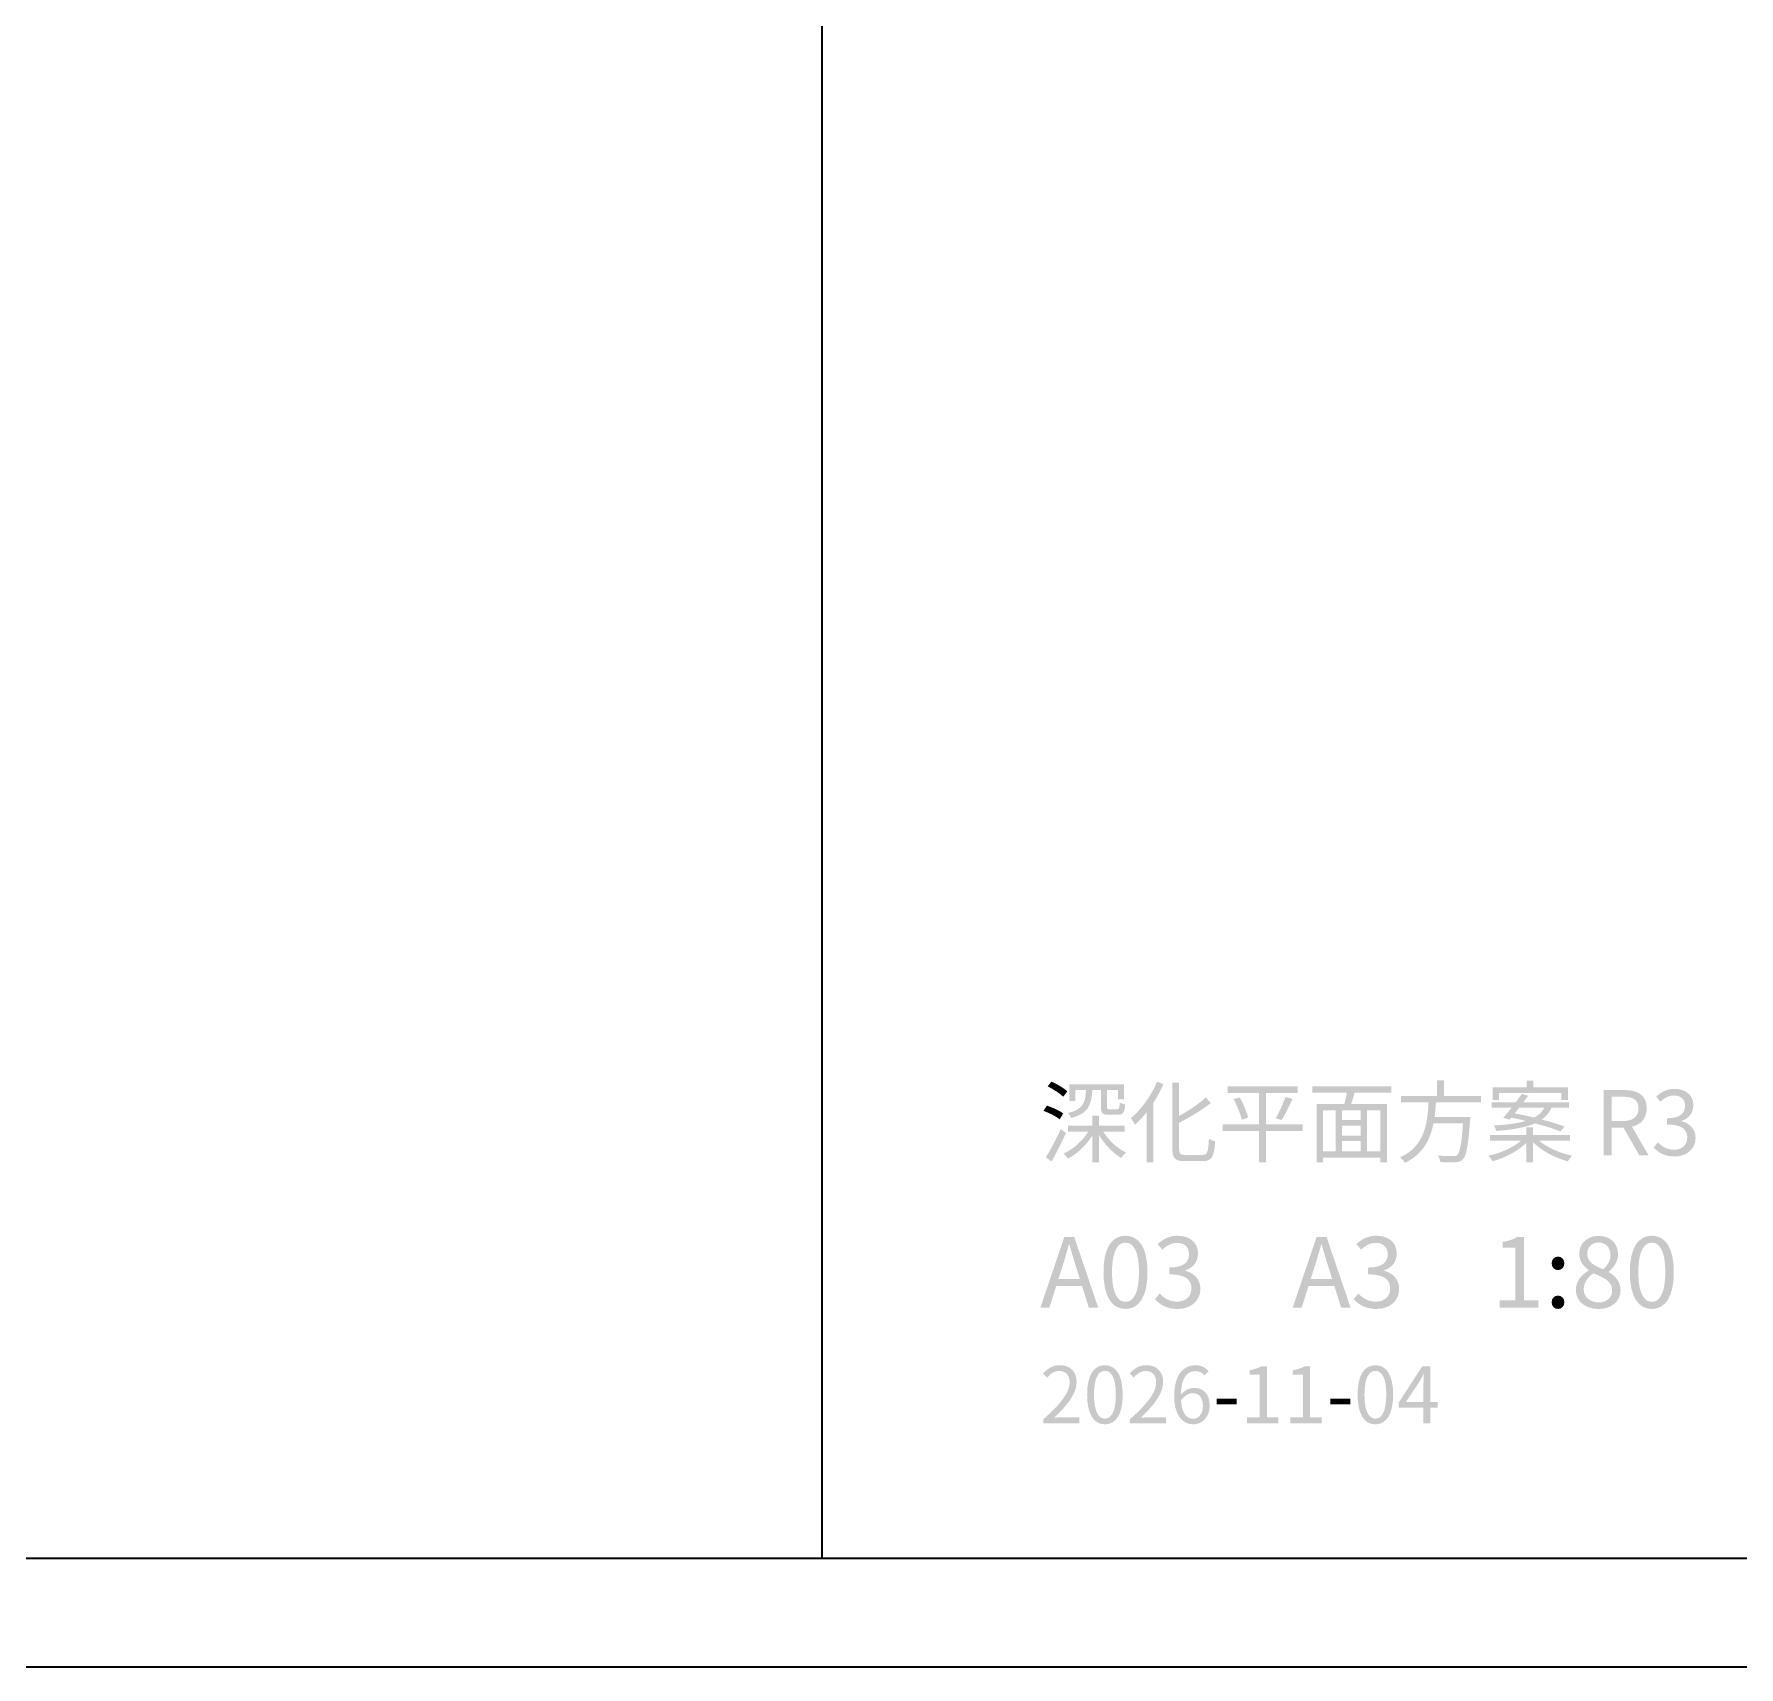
# Model space of a CAD drawing. Header units: millimetres. Extents: x -4600 to 229000, y -4300 to 19460.
# Drawn here: x 94504 to 100768, y -4300 to 1701 of the extents above; entities that cross this region are included whole.
import ezdxf

# ---------------------------------------------------------------- set-up
doc = ezdxf.new("R2010")
doc.units = ezdxf.units.MM
doc.header["$LTSCALE"] = 100
doc.layers.add('A-NOTE', color=7, linetype='Continuous', lineweight=18)
doc.layers.add('A-SHEET', color=7, linetype='Continuous', lineweight=35)

# ---------------------------------------------------------------- blocks, each defined once
blk = doc.blocks.new('A03_SHEET')
at = {"layer": 'A-NOTE'}
h = blk.add_hatch(color=256, dxfattribs=at)
edge = h.paths.add_edge_path()
edge.add_spline(control_points=[(18228.2, -2166.6), (18248.8, -2176.4), (18273.3, -2192.8), (18285.5, -2204.9)], knot_values=[0, 0, 0, 0, 1, 1, 1, 1], degree=3, periodic=0)
edge.add_line((18285.5, -2204.9), (18300.5, -2184.9))
edge.add_spline(control_points=[(18300.5, -2184.9), (18288.1, -2173.1), (18262.5, -2158.1), (18242.2, -2148.9)], knot_values=[0, 0, 0, 0, 1, 1, 1, 1], degree=3, periodic=0)
edge.add_line((18242.2, -2148.9), (18228.2, -2166.6))
h = blk.add_hatch(color=256, dxfattribs=at)
edge = h.paths.add_edge_path()
edge.add_line((18307.7, -2159.4), (18307.7, -2219.9))
edge.add_line((18307.7, -2219.9), (18329.7, -2219.9))
edge.add_line((18329.7, -2219.9), (18329.7, -2180.3))
edge.add_line((18329.7, -2180.3), (18369.3, -2180.3))
edge.add_spline(control_points=[(18369.3, -2180.3), (18366.7, -2228.8), (18356.2, -2252), (18302.8, -2264.5)], knot_values=[0, 0, 0, 0, 1, 1, 1, 1], degree=3, periodic=0)
edge.add_spline(control_points=[(18302.8, -2264.5), (18306.7, -2269.1), (18313, -2277.6), (18314.9, -2283.1)], knot_values=[0, 0, 0, 0, 1, 1, 1, 1], degree=3, periodic=0)
edge.add_spline(control_points=[(18314.9, -2283.1), (18375.8, -2267.1), (18388.9, -2237.3), (18392.5, -2180.3)], knot_values=[0, 0, 0, 0, 1, 1, 1, 1], degree=3, periodic=0)
edge.add_line((18392.5, -2180.3), (18424, -2180.3))
edge.add_line((18424, -2180.3), (18424, -2242.5))
edge.add_spline(control_points=[(18424, -2242.5), (18424, -2265.1), (18429.5, -2271), (18453.4, -2271), (18457.7, -2271), (18481.6, -2271), (18486.8, -2271), (18504.5, -2271), (18510.7, -2263.5), (18513.3, -2233.4)], knot_values=[0, 0, 0, 0, 1, 1, 1, 2, 2, 2, 3, 3, 3, 3], degree=3, periodic=0)
edge.add_spline(control_points=[(18513.3, -2233.4), (18506.8, -2231.7), (18497.6, -2228.8), (18493, -2225.2)], knot_values=[0, 0, 0, 0, 1, 1, 1, 1], degree=3, periodic=0)
edge.add_spline(control_points=[(18493, -2225.2), (18492.1, -2247.4), (18490.8, -2250.7), (18483.9, -2250.7), (18479, -2250.7), (18460, -2250.7), (18456.4, -2250.7), (18447.9, -2250.7), (18446.5, -2249.4), (18446.5, -2242.2)], knot_values=[0, 0, 0, 0, 1, 1, 1, 2, 2, 2, 3, 3, 3, 3], degree=3, periodic=0)
edge.add_line((18446.5, -2242.2), (18446.5, -2180.3))
edge.add_line((18446.5, -2180.3), (18486.2, -2180.3))
edge.add_line((18486.2, -2180.3), (18486.2, -2214.1))
edge.add_line((18486.2, -2214.1), (18508.8, -2214.1))
edge.add_line((18508.8, -2214.1), (18508.8, -2159.4))
edge.add_line((18508.8, -2159.4), (18307.7, -2159.4))
h = blk.add_hatch(color=256, dxfattribs=at)
edge = h.paths.add_edge_path()
edge.add_spline(control_points=[(18629.9, -2149.9), (18608.3, -2201.9), (18572, -2251.7), (18534.3, -2283.1)], knot_values=[0, 0, 0, 0, 1, 1, 1, 1], degree=3, periodic=0)
edge.add_spline(control_points=[(18534.3, -2283.1), (18538.9, -2289), (18546.4, -2301.8), (18549, -2308)], knot_values=[0, 0, 0, 0, 1, 1, 1, 1], degree=3, periodic=0)
edge.add_spline(control_points=[(18549, -2308), (18563.8, -2294.6), (18578.5, -2278.9), (18592.3, -2261.2)], knot_values=[0, 0, 0, 0, 1, 1, 1, 1], degree=3, periodic=0)
edge.add_line((18592.3, -2261.2), (18592.3, -2445.5))
edge.add_line((18592.3, -2445.5), (18616.8, -2445.5))
edge.add_line((18616.8, -2445.5), (18616.8, -2226.8))
edge.add_spline(control_points=[(18616.8, -2226.8), (18630.9, -2204.9), (18643.7, -2181.6), (18653.8, -2158.1)], knot_values=[0, 0, 0, 0, 1, 1, 1, 1], degree=3, periodic=0)
edge.add_line((18653.8, -2158.1), (18629.9, -2149.9))
h = blk.add_hatch(color=256, dxfattribs=at)
edge = h.paths.add_edge_path()
edge.add_spline(control_points=[(18809.7, -2207.2), (18785.8, -2229.4), (18748.1, -2254.7), (18711.4, -2275.3)], knot_values=[0, 0, 0, 0, 1, 1, 1, 1], degree=3, periodic=0)
edge.add_line((18711.4, -2275.3), (18711.4, -2152.8))
edge.add_line((18711.4, -2152.8), (18686.5, -2152.8))
edge.add_line((18686.5, -2152.8), (18686.5, -2395.4))
edge.add_spline(control_points=[(18686.5, -2395.4), (18686.5, -2431.8), (18697, -2441.3), (18731.4, -2441.3), (18738.9, -2441.3), (18790.7, -2441.3), (18798.9, -2441.3), (18833.2, -2441.3), (18840.1, -2422.6), (18844, -2368.9)], knot_values=[0, 0, 0, 0, 1, 1, 1, 2, 2, 2, 3, 3, 3, 3], degree=3, periodic=0)
edge.add_spline(control_points=[(18844, -2368.9), (18836.8, -2367.6), (18827, -2363), (18820.8, -2358.4)], knot_values=[0, 0, 0, 0, 1, 1, 1, 1], degree=3, periodic=0)
edge.add_spline(control_points=[(18820.8, -2358.4), (18818.5, -2406.2), (18815.9, -2418.4), (18797.5, -2418.4), (18786.7, -2418.4), (18741.9, -2418.4), (18733.4, -2418.4), (18715, -2418.4), (18711.4, -2414.4), (18711.4, -2396.1)], knot_values=[0, 0, 0, 0, 1, 1, 1, 2, 2, 2, 3, 3, 3, 3], degree=3, periodic=0)
edge.add_line((18711.4, -2396.1), (18711.4, -2300.2))
edge.add_spline(control_points=[(18711.4, -2300.2), (18752, -2278.9), (18796.2, -2253.7), (18827.3, -2228.1)], knot_values=[0, 0, 0, 0, 1, 1, 1, 1], degree=3, periodic=0)
edge.add_line((18827.3, -2228.1), (18809.7, -2207.2))
h = blk.add_hatch(color=256, dxfattribs=at)
h.paths.add_polyline_path([(18871.9, -2306.1), (18871.9, -2330.6), (19005.1, -2330.6), (19005.1, -2445.9), (19030.7, -2445.9), (19030.7, -2330.6), (19165.6, -2330.6), (19165.6, -2306.1), (19030.7, -2306.1), (19030.7, -2191.5), (19147.2, -2191.5), (19147.2, -2166.9), (18889.2, -2166.9), (18889.2, -2191.5), (19005.1, -2191.5), (19005.1, -2306.1), (18871.9, -2306.1)])
edge = h.paths.add_edge_path(flags=0)
edge.add_spline(control_points=[(19102, -2205.5), (19093.9, -2229.4), (19078.8, -2262.8), (19066.4, -2283.5)], knot_values=[0, 0, 0, 0, 1, 1, 1, 1], degree=3, periodic=0)
edge.add_line((19066.4, -2283.5), (19087.6, -2290.3))
edge.add_spline(control_points=[(19087.6, -2290.3), (19100.4, -2270.7), (19115.8, -2239.3), (19127.9, -2212.7)], knot_values=[0, 0, 0, 0, 1, 1, 1, 1], degree=3, periodic=0)
edge.add_line((19127.9, -2212.7), (19102, -2205.5))
edge = h.paths.add_edge_path(flags=0)
edge.add_spline(control_points=[(18911.8, -2213.7), (18924.6, -2238), (18937.4, -2269.7), (18941.9, -2289.4)], knot_values=[0, 0, 0, 0, 1, 1, 1, 1], degree=3, periodic=0)
edge.add_line((18941.9, -2289.4), (18965.2, -2281.2))
edge.add_spline(control_points=[(18965.2, -2281.2), (18960.6, -2262.2), (18947.2, -2230.8), (18934.1, -2207.2)], knot_values=[0, 0, 0, 0, 1, 1, 1, 1], degree=3, periodic=0)
edge.add_line((18934.1, -2207.2), (18911.8, -2213.7))
h = blk.add_hatch(color=256, dxfattribs=at)
edge = h.paths.add_edge_path()
edge.add_line((19201.3, -2166.6), (19201.3, -2190.2))
edge.add_line((19201.3, -2190.2), (19327.6, -2190.2))
edge.add_spline(control_points=[(19327.6, -2190.2), (19325.3, -2203.6), (19321.7, -2219), (19318.5, -2231.4)], knot_values=[0, 0, 0, 0, 1, 1, 1, 1], degree=3, periodic=0)
edge.add_line((19318.5, -2231.4), (19216.3, -2231.4))
edge.add_line((19216.3, -2231.4), (19216.3, -2446.2))
edge.add_line((19216.3, -2446.2), (19239.9, -2446.2))
edge.add_line((19239.9, -2446.2), (19239.9, -2428.8))
edge.add_line((19239.9, -2428.8), (19450.8, -2428.8))
edge.add_line((19450.8, -2428.8), (19450.8, -2446.2))
edge.add_line((19450.8, -2446.2), (19475.6, -2446.2))
edge.add_line((19475.6, -2446.2), (19475.6, -2231.4))
edge.add_line((19475.6, -2231.4), (19343.7, -2231.4))
edge.add_line((19343.7, -2231.4), (19356.5, -2190.2))
edge.add_line((19356.5, -2190.2), (19491.7, -2190.2))
edge.add_line((19491.7, -2190.2), (19491.7, -2166.6))
edge.add_line((19491.7, -2166.6), (19201.3, -2166.6))
h.paths.add_polyline_path([(19450.8, -2405.9), (19401.6, -2405.9), (19401.6, -2254.3), (19450.8, -2254.3), (19450.8, -2405.9)], flags=0)
h.paths.add_polyline_path([(19239.9, -2405.9), (19239.9, -2254.3), (19287, -2254.3), (19287, -2405.9), (19239.9, -2405.9)], flags=0)
h.paths.add_polyline_path([(19309.6, -2367.6), (19379, -2367.6), (19379, -2405.9), (19309.6, -2405.9), (19309.6, -2367.6)], flags=0)
h.paths.add_polyline_path([(19309.6, -2310.6), (19379, -2310.6), (19379, -2347.6), (19309.6, -2347.6), (19309.6, -2310.6)], flags=0)
h.paths.add_polyline_path([(19309.6, -2290.7), (19309.6, -2254.3), (19379, -2254.3), (19379, -2290.7), (19309.6, -2290.7)], flags=0)
h = blk.add_hatch(color=256, dxfattribs=at)
edge = h.paths.add_edge_path()
edge.add_line((19659.6, -2144), (19659.6, -2201.6))
edge.add_line((19659.6, -2201.6), (19527, -2201.6))
edge.add_line((19527, -2201.6), (19527, -2225.2))
edge.add_line((19527, -2225.2), (19627.9, -2225.2))
edge.add_spline(control_points=[(19627.9, -2225.2), (19624.3, -2300.8), (19614.8, -2385.9), (19523.4, -2427.5)], knot_values=[0, 0, 0, 0, 1, 1, 1, 1], degree=3, periodic=0)
edge.add_spline(control_points=[(19523.4, -2427.5), (19530, -2432.4), (19537.5, -2441.3), (19541.4, -2447.5)], knot_values=[0, 0, 0, 0, 1, 1, 1, 1], degree=3, periodic=0)
edge.add_spline(control_points=[(19541.4, -2447.5), (19608.2, -2415.4), (19634.4, -2361.1), (19646.2, -2302.5)], knot_values=[0, 0, 0, 0, 1, 1, 1, 1], degree=3, periodic=0)
edge.add_line((19646.2, -2302.5), (19754.6, -2302.5))
edge.add_spline(control_points=[(19754.6, -2302.5), (19749.4, -2378.1), (19742.8, -2410.5), (19733.3, -2419), (19729.4, -2422.6), (19725.1, -2422.9), (19717.6, -2422.9), (19709.1, -2422.9), (19685.8, -2422.6), (19662.3, -2420.7)], knot_values=[0, 0, 0, 0, 1, 1, 1, 2, 2, 2, 3, 3, 3, 3], degree=3, periodic=0)
edge.add_spline(control_points=[(19662.3, -2420.7), (19667.2, -2427.5), (19670.5, -2437.7), (19671.1, -2444.6)], knot_values=[0, 0, 0, 0, 1, 1, 1, 1], degree=3, periodic=0)
edge.add_spline(control_points=[(19671.1, -2444.6), (19693, -2445.9), (19715, -2446.2), (19726.1, -2445.5), (19738.9, -2444.9), (19746.7, -2442.3), (19754.3, -2434.4), (19767, -2421.3), (19773.9, -2385), (19780.5, -2291)], knot_values=[0, 0, 0, 0, 1, 1, 1, 2, 2, 2, 3, 3, 3, 3], degree=3, periodic=0)
edge.add_spline(control_points=[(19780.5, -2291), (19781.1, -2287.1), (19781.4, -2278.9), (19781.4, -2278.9)], knot_values=[0, 0, 0, 0, 1, 1, 1, 1], degree=3, periodic=0)
edge.add_line((19781.4, -2278.9), (19650.2, -2278.9))
edge.add_spline(control_points=[(19650.2, -2278.9), (19652.4, -2260.9), (19654.1, -2242.9), (19655.1, -2225.2)], knot_values=[0, 0, 0, 0, 1, 1, 1, 1], degree=3, periodic=0)
edge.add_line((19655.1, -2225.2), (19820.1, -2225.2))
edge.add_line((19820.1, -2225.2), (19820.1, -2201.6))
edge.add_line((19820.1, -2201.6), (19684.9, -2201.6))
edge.add_line((19684.9, -2201.6), (19684.9, -2144))
edge.add_line((19684.9, -2144), (19659.6, -2144))
for points in [[(19863.3, -2169.5), (19863.3, -2216.7), (19886.5, -2216.7), (19886.5, -2190.5), (20116.1, -2190.5), (20116.1, -2216.7), (20140, -2216.7), (20140, -2169.5), (20012.6, -2169.5), (20012.6, -2145), (19988, -2145), (19988, -2169.5), (19863.3, -2169.5)], [(18849.2, -3334.8), (18922.5, -3334.8), (18922.5, -3314.8), (18849.2, -3314.8), (18849.2, -3334.8)], [(19266.6, -3334.8), (19340, -3334.8), (19340, -3314.8), (19266.6, -3314.8), (19266.6, -3334.8)]]:
    blk.add_hatch(color=256, dxfattribs=at).paths.add_polyline_path(points)
h = blk.add_hatch(color=256, dxfattribs=at)
edge = h.paths.add_edge_path()
edge.add_line((20402.6, -2420), (20436.6, -2420))
edge.add_line((20436.6, -2420), (20375.7, -2314.9))
edge.add_spline(control_points=[(20375.7, -2314.9), (20408.1, -2307), (20429.7, -2284.8), (20429.7, -2247.1), (20429.7, -2197.4), (20394.7, -2180), (20345.9, -2180)], knot_values=[0, 0, 0, 0, 1, 1, 1, 2, 2, 2, 2], degree=3, periodic=0)
edge.add_line((20345.9, -2180), (20270.9, -2180))
edge.add_line((20270.9, -2180), (20270.9, -2420))
edge.add_line((20270.9, -2420), (20301.1, -2420))
edge.add_line((20301.1, -2420), (20301.1, -2318.2))
edge.add_line((20301.1, -2318.2), (20344.3, -2318.2))
edge.add_line((20344.3, -2318.2), (20402.6, -2420))
edge = h.paths.add_edge_path(flags=0)
edge.add_line((20301.1, -2293.9), (20301.1, -2204.6))
edge.add_line((20301.1, -2204.6), (20341.3, -2204.6))
edge.add_spline(control_points=[(20341.3, -2204.6), (20379, -2204.6), (20399.6, -2215.7), (20399.6, -2247.1), (20399.6, -2278.6), (20379, -2293.9), (20341.3, -2293.9)], knot_values=[0, 0, 0, 0, 1, 1, 1, 2, 2, 2, 2], degree=3, periodic=0)
edge.add_line((20341.3, -2293.9), (20301.1, -2293.9))
h = blk.add_hatch(color=256, dxfattribs=at)
edge = h.paths.add_edge_path()
edge.add_spline(control_points=[(20531.9, -2424.3), (20574.8, -2424.3), (20609.2, -2398.7), (20609.2, -2355.8), (20609.2, -2322.8), (20586.6, -2301.8), (20558.4, -2294.9)], knot_values=[0, 0, 0, 0, 1, 1, 1, 2, 2, 2, 2], degree=3, periodic=0)
edge.add_line((20558.4, -2294.9), (20558.4, -2293.3))
edge.add_spline(control_points=[(20558.4, -2293.3), (20584, -2284.4), (20601, -2264.8), (20601, -2235.7), (20601, -2197.7), (20571.5, -2175.7), (20530.9, -2175.7), (20503.4, -2175.7), (20482.1, -2187.9), (20464.1, -2204.2)], knot_values=[0, 0, 0, 0, 1, 1, 1, 2, 2, 2, 3, 3, 3, 3], degree=3, periodic=0)
edge.add_line((20464.1, -2204.2), (20480.2, -2223.2))
edge.add_spline(control_points=[(20480.2, -2223.2), (20493.9, -2209.5), (20510.6, -2200), (20529.9, -2200), (20555.1, -2200), (20570.5, -2215), (20570.5, -2238), (20570.5, -2263.8), (20553.8, -2283.8), (20504.1, -2283.8)], knot_values=[0, 0, 0, 0, 1, 1, 1, 2, 2, 2, 3, 3, 3, 3], degree=3, periodic=0)
edge.add_line((20504.1, -2283.8), (20504.1, -2306.7))
edge.add_spline(control_points=[(20504.1, -2306.7), (20559.7, -2306.7), (20578.7, -2325.7), (20578.7, -2354.8), (20578.7, -2382.3), (20558.7, -2399.4), (20529.9, -2399.4), (20502.8, -2399.4), (20484.7, -2386.3), (20470.7, -2371.9)], knot_values=[0, 0, 0, 0, 1, 1, 1, 2, 2, 2, 3, 3, 3, 3], degree=3, periodic=0)
edge.add_line((20470.7, -2371.9), (20455.3, -2391.2))
edge.add_spline(control_points=[(20455.3, -2391.2), (20471, -2408.5), (20494.6, -2424.3), (20531.9, -2424.3)], knot_values=[0, 0, 0, 0, 1, 1, 1, 1], degree=3, periodic=0)
h = blk.add_hatch(color=256, dxfattribs=at)
edge = h.paths.add_edge_path()
edge.add_spline(control_points=[(18212.8, -2256.6), (18234.1, -2264.1), (18259.6, -2277.2), (18272.4, -2287.7)], knot_values=[0, 0, 0, 0, 1, 1, 1, 1], degree=3, periodic=0)
edge.add_line((18272.4, -2287.7), (18285.5, -2266.1))
edge.add_spline(control_points=[(18285.5, -2266.1), (18272.4, -2256.3), (18246.5, -2244.2), (18225.5, -2237.3)], knot_values=[0, 0, 0, 0, 1, 1, 1, 1], degree=3, periodic=0)
edge.add_line((18225.5, -2237.3), (18212.8, -2256.6))
h = blk.add_hatch(color=256, dxfattribs=at)
edge = h.paths.add_edge_path()
edge.add_line((19971, -2194.1), (19948.4, -2224.9))
edge.add_line((19948.4, -2224.9), (19859.7, -2224.9))
edge.add_line((19859.7, -2224.9), (19859.7, -2244.8))
edge.add_line((19859.7, -2244.8), (19933, -2244.8))
edge.add_spline(control_points=[(19933, -2244.8), (19922.2, -2258.6), (19911.4, -2271.7), (19902.3, -2281.8)], knot_values=[0, 0, 0, 0, 1, 1, 1, 1], degree=3, periodic=0)
edge.add_line((19902.3, -2281.8), (19925.2, -2289))
edge.add_line((19925.2, -2289), (19931.7, -2281.2))
edge.add_spline(control_points=[(19931.7, -2281.2), (19948.8, -2284.8), (19967.1, -2289), (19985.1, -2293.6)], knot_values=[0, 0, 0, 0, 1, 1, 1, 1], degree=3, periodic=0)
edge.add_spline(control_points=[(19985.1, -2293.6), (19957.6, -2301.8), (19919.9, -2307.4), (19868.5, -2310.3)], knot_values=[0, 0, 0, 0, 1, 1, 1, 1], degree=3, periodic=0)
edge.add_spline(control_points=[(19868.5, -2310.3), (19871.5, -2315.6), (19875.4, -2324.4), (19876.4, -2330.3)], knot_values=[0, 0, 0, 0, 1, 1, 1, 1], degree=3, periodic=0)
edge.add_spline(control_points=[(19876.4, -2330.3), (19941.6, -2325.4), (19987.1, -2316.9), (20019.2, -2302.5)], knot_values=[0, 0, 0, 0, 1, 1, 1, 1], degree=3, periodic=0)
edge.add_spline(control_points=[(20019.2, -2302.5), (20055.8, -2312.3), (20089.9, -2323.1), (20112.8, -2332.3)], knot_values=[0, 0, 0, 0, 1, 1, 1, 1], degree=3, periodic=0)
edge.add_line((20112.8, -2332.3), (20127.5, -2314.2))
edge.add_spline(control_points=[(20127.5, -2314.2), (20105.9, -2306.1), (20076.1, -2296.9), (20044, -2288.4)], knot_values=[0, 0, 0, 0, 1, 1, 1, 1], degree=3, periodic=0)
edge.add_spline(control_points=[(20044, -2288.4), (20060.4, -2276.6), (20071.9, -2262.5), (20080.1, -2244.8)], knot_values=[0, 0, 0, 0, 1, 1, 1, 1], degree=3, periodic=0)
edge.add_line((20080.1, -2244.8), (20143.6, -2244.8))
edge.add_line((20143.6, -2244.8), (20143.6, -2224.9))
edge.add_line((20143.6, -2224.9), (19976.6, -2224.9))
edge.add_line((19976.6, -2224.9), (19994.3, -2201.3))
edge.add_line((19994.3, -2201.3), (19971, -2194.1))
edge = h.paths.add_edge_path(flags=0)
edge.add_line((19961.2, -2244.8), (20053.5, -2244.8))
edge.add_spline(control_points=[(20053.5, -2244.8), (20045.7, -2259.6), (20033.9, -2271.7), (20015.9, -2281.2)], knot_values=[0, 0, 0, 0, 1, 1, 1, 1], degree=3, periodic=0)
edge.add_spline(control_points=[(20015.9, -2281.2), (19991.7, -2275.3), (19966.8, -2270), (19944.5, -2265.8)], knot_values=[0, 0, 0, 0, 1, 1, 1, 1], degree=3, periodic=0)
edge.add_line((19944.5, -2265.8), (19961.2, -2244.8))
h = blk.add_hatch(color=256, dxfattribs=at)
edge = h.paths.add_edge_path()
edge.add_line((18392.2, -2274.3), (18392.2, -2311.3))
edge.add_line((18392.2, -2311.3), (18302.8, -2311.3))
edge.add_line((18302.8, -2311.3), (18302.8, -2333.6))
edge.add_line((18302.8, -2333.6), (18376.8, -2333.6))
edge.add_spline(control_points=[(18376.8, -2333.6), (18355.9, -2367.6), (18321.5, -2398.1), (18287.1, -2413.5)], knot_values=[0, 0, 0, 0, 1, 1, 1, 1], degree=3, periodic=0)
edge.add_spline(control_points=[(18287.1, -2413.5), (18292, -2418), (18298.9, -2426.5), (18302.8, -2432.1)], knot_values=[0, 0, 0, 0, 1, 1, 1, 1], degree=3, periodic=0)
edge.add_spline(control_points=[(18302.8, -2432.1), (18336.2, -2415.1), (18369.3, -2383.7), (18392.2, -2348)], knot_values=[0, 0, 0, 0, 1, 1, 1, 1], degree=3, periodic=0)
edge.add_line((18392.2, -2348), (18392.2, -2445.9))
edge.add_line((18392.2, -2445.9), (18416.4, -2445.9))
edge.add_line((18416.4, -2445.9), (18416.4, -2344.4))
edge.add_spline(control_points=[(18416.4, -2344.4), (18437.1, -2379.4), (18468.5, -2412.5), (18498.6, -2429.8)], knot_values=[0, 0, 0, 0, 1, 1, 1, 1], degree=3, periodic=0)
edge.add_spline(control_points=[(18498.6, -2429.8), (18502.5, -2423.6), (18510.1, -2414.4), (18516, -2409.8)], knot_values=[0, 0, 0, 0, 1, 1, 1, 1], degree=3, periodic=0)
edge.add_spline(control_points=[(18516, -2409.8), (18485.2, -2395.4), (18452.8, -2364.7), (18432.8, -2333.6)], knot_values=[0, 0, 0, 0, 1, 1, 1, 1], degree=3, periodic=0)
edge.add_line((18432.8, -2333.6), (18511.1, -2333.6))
edge.add_line((18511.1, -2333.6), (18511.1, -2311.3))
edge.add_line((18511.1, -2311.3), (18416.4, -2311.3))
edge.add_line((18416.4, -2311.3), (18416.4, -2274.3))
edge.add_line((18416.4, -2274.3), (18392.2, -2274.3))
h = blk.add_hatch(color=256, dxfattribs=at)
edge = h.paths.add_edge_path()
edge.add_line((19854.1, -2344.7), (19854.1, -2365.6))
edge.add_line((19854.1, -2365.6), (19968.4, -2365.6))
edge.add_spline(control_points=[(19968.4, -2365.6), (19939.3, -2390.9), (19891.8, -2412.1), (19848.2, -2421.6)], knot_values=[0, 0, 0, 0, 1, 1, 1, 1], degree=3, periodic=0)
edge.add_spline(control_points=[(19848.2, -2421.6), (19853.2, -2426.5), (19860.4, -2435.7), (19863.6, -2441.6)], knot_values=[0, 0, 0, 0, 1, 1, 1, 1], degree=3, periodic=0)
edge.add_spline(control_points=[(19863.6, -2441.6), (19908.5, -2429.8), (19956.9, -2404.3), (19987.7, -2373.8)], knot_values=[0, 0, 0, 0, 1, 1, 1, 1], degree=3, periodic=0)
edge.add_line((19987.7, -2373.8), (19987.7, -2445.9))
edge.add_line((19987.7, -2445.9), (20012.3, -2445.9))
edge.add_line((20012.3, -2445.9), (20012.3, -2372.2))
edge.add_spline(control_points=[(20012.3, -2372.2), (20043.7, -2403.6), (20093.8, -2429.8), (20139.6, -2442.3)], knot_values=[0, 0, 0, 0, 1, 1, 1, 1], degree=3, periodic=0)
edge.add_spline(control_points=[(20139.6, -2442.3), (20142.9, -2436), (20150.1, -2426.5), (20155.4, -2421.6)], knot_values=[0, 0, 0, 0, 1, 1, 1, 1], degree=3, periodic=0)
edge.add_spline(control_points=[(20155.4, -2421.6), (20111.2, -2412.1), (20063, -2390.9), (20033.2, -2365.6)], knot_values=[0, 0, 0, 0, 1, 1, 1, 1], degree=3, periodic=0)
edge.add_line((20033.2, -2365.6), (20147.8, -2365.6))
edge.add_line((20147.8, -2365.6), (20147.8, -2344.7))
edge.add_line((20147.8, -2344.7), (20012.3, -2344.7))
edge.add_line((20012.3, -2344.7), (20012.3, -2317.5))
edge.add_line((20012.3, -2317.5), (19987.7, -2317.5))
edge.add_line((19987.7, -2317.5), (19987.7, -2344.7))
edge.add_line((19987.7, -2344.7), (19854.1, -2344.7))
h = blk.add_hatch(color=256, dxfattribs=at)
edge = h.paths.add_edge_path()
edge.add_line((18221.6, -2427.5), (18242.9, -2442.6))
edge.add_spline(control_points=[(18242.9, -2442.6), (18259.9, -2412.1), (18279.9, -2372.2), (18295.3, -2338.1)], knot_values=[0, 0, 0, 0, 1, 1, 1, 1], degree=3, periodic=0)
edge.add_line((18295.3, -2338.1), (18276.3, -2323.4))
edge.add_spline(control_points=[(18276.3, -2323.4), (18259.9, -2360.1), (18237.3, -2402.6), (18221.6, -2427.5)], knot_values=[0, 0, 0, 0, 1, 1, 1, 1], degree=3, periodic=0)
h = blk.add_hatch(color=256, dxfattribs=at)
h.paths.add_polyline_path([(18201.4, -2980), (18234.4, -2980), (18259.6, -2900.5), (18354.7, -2900.5), (18379.5, -2980), (18414.2, -2980), (18325.9, -2720), (18289.4, -2720), (18201.4, -2980)])
edge = h.paths.add_edge_path(flags=0)
edge.add_line((18267.7, -2874.7), (18280.5, -2834.6))
edge.add_spline(control_points=[(18280.5, -2834.6), (18289.7, -2805.1), (18298.3, -2777.1), (18306.4, -2746.6)], knot_values=[0, 0, 0, 0, 1, 1, 1, 1], degree=3, periodic=0)
edge.add_line((18306.4, -2746.6), (18307.8, -2746.6))
edge.add_spline(control_points=[(18307.8, -2746.6), (18316.3, -2776.8), (18324.5, -2805.1), (18334.1, -2834.6)], knot_values=[0, 0, 0, 0, 1, 1, 1, 1], degree=3, periodic=0)
edge.add_line((18334.1, -2834.6), (18346.5, -2874.7))
edge.add_line((18346.5, -2874.7), (18267.7, -2874.7))
h = blk.add_hatch(color=256, dxfattribs=at)
edge = h.paths.add_edge_path()
edge.add_spline(control_points=[(18514.3, -2984.6), (18563.6, -2984.6), (18595.1, -2939.9), (18595.1, -2849.1), (18595.1, -2759), (18563.6, -2715.4), (18514.3, -2715.4), (18464.6, -2715.4), (18433.4, -2759), (18433.4, -2849.1), (18433.4, -2939.9), (18464.6, -2984.6), (18514.3, -2984.6)], knot_values=[0, 0, 0, 0, 1, 1, 1, 2, 2, 2, 3, 3, 3, 4, 4, 4, 4], degree=3, periodic=0)
edge = h.paths.add_edge_path(flags=0)
edge.add_spline(control_points=[(18514.3, -2958.4), (18484.8, -2958.4), (18464.6, -2925.4), (18464.6, -2849.1), (18464.6, -2773.2), (18484.8, -2740.9), (18514.3, -2740.9), (18543.7, -2740.9), (18563.9, -2773.2), (18563.9, -2849.1), (18563.9, -2925.4), (18543.7, -2958.4), (18514.3, -2958.4)], knot_values=[0, 0, 0, 0, 1, 1, 1, 2, 2, 2, 3, 3, 3, 4, 4, 4, 4], degree=3, periodic=0)
h = blk.add_hatch(color=256, dxfattribs=at)
edge = h.paths.add_edge_path()
edge.add_spline(control_points=[(18705.8, -2984.6), (18752.3, -2984.6), (18789.5, -2956.9), (18789.5, -2910.5), (18789.5, -2874.7), (18765, -2852), (18734.5, -2844.5)], knot_values=[0, 0, 0, 0, 1, 1, 1, 2, 2, 2, 2], degree=3, periodic=0)
edge.add_line((18734.5, -2844.5), (18734.5, -2842.7))
edge.add_spline(control_points=[(18734.5, -2842.7), (18762.2, -2833.2), (18780.7, -2811.9), (18780.7, -2780.3), (18780.7, -2739.2), (18748.7, -2715.4), (18704.7, -2715.4), (18675, -2715.4), (18651.9, -2728.5), (18632.4, -2746.2)], knot_values=[0, 0, 0, 0, 1, 1, 1, 2, 2, 2, 3, 3, 3, 3], degree=3, periodic=0)
edge.add_line((18632.4, -2746.2), (18649.8, -2766.8))
edge.add_spline(control_points=[(18649.8, -2766.8), (18664.7, -2751.9), (18682.8, -2741.6), (18703.7, -2741.6), (18731, -2741.6), (18747.7, -2758), (18747.7, -2782.8), (18747.7, -2810.8), (18729.6, -2832.4), (18675.7, -2832.4)], knot_values=[0, 0, 0, 0, 1, 1, 1, 2, 2, 2, 3, 3, 3, 3], degree=3, periodic=0)
edge.add_line((18675.7, -2832.4), (18675.7, -2857.3))
edge.add_spline(control_points=[(18675.7, -2857.3), (18736, -2857.3), (18756.5, -2877.8), (18756.5, -2909.4), (18756.5, -2939.2), (18734.9, -2957.7), (18703.7, -2957.7), (18674.2, -2957.7), (18654.7, -2943.5), (18639.5, -2927.9)], knot_values=[0, 0, 0, 0, 1, 1, 1, 2, 2, 2, 3, 3, 3, 3], degree=3, periodic=0)
edge.add_line((18639.5, -2927.9), (18622.8, -2948.8))
edge.add_spline(control_points=[(18622.8, -2948.8), (18639.8, -2967.6), (18665.4, -2984.6), (18705.8, -2984.6)], knot_values=[0, 0, 0, 0, 1, 1, 1, 1], degree=3, periodic=0)
h = blk.add_hatch(color=256, dxfattribs=at)
h.paths.add_polyline_path([(19128.6, -2980), (19161.6, -2980), (19186.8, -2900.5), (19281.9, -2900.5), (19306.7, -2980), (19341.4, -2980), (19253.1, -2720), (19216.6, -2720), (19128.6, -2980)])
edge = h.paths.add_edge_path(flags=0)
edge.add_line((19195, -2874.7), (19207.7, -2834.6))
edge.add_spline(control_points=[(19207.7, -2834.6), (19216.9, -2805.1), (19225.5, -2777.1), (19233.6, -2746.6)], knot_values=[0, 0, 0, 0, 1, 1, 1, 1], degree=3, periodic=0)
edge.add_line((19233.6, -2746.6), (19235, -2746.6))
edge.add_spline(control_points=[(19235, -2746.6), (19243.5, -2776.8), (19251.7, -2805.1), (19261.3, -2834.6)], knot_values=[0, 0, 0, 0, 1, 1, 1, 1], degree=3, periodic=0)
edge.add_line((19261.3, -2834.6), (19273.7, -2874.7))
edge.add_line((19273.7, -2874.7), (19195, -2874.7))
h = blk.add_hatch(color=256, dxfattribs=at)
edge = h.paths.add_edge_path()
edge.add_spline(control_points=[(19436.2, -2984.6), (19482.6, -2984.6), (19519.9, -2956.9), (19519.9, -2910.5), (19519.9, -2874.7), (19495.4, -2852), (19464.9, -2844.5)], knot_values=[0, 0, 0, 0, 1, 1, 1, 2, 2, 2, 2], degree=3, periodic=0)
edge.add_line((19464.9, -2844.5), (19464.9, -2842.7))
edge.add_spline(control_points=[(19464.9, -2842.7), (19492.6, -2833.2), (19511, -2811.9), (19511, -2780.3), (19511, -2739.2), (19479.1, -2715.4), (19435.1, -2715.4), (19405.3, -2715.4), (19382.2, -2728.5), (19362.7, -2746.2)], knot_values=[0, 0, 0, 0, 1, 1, 1, 2, 2, 2, 3, 3, 3, 3], degree=3, periodic=0)
edge.add_line((19362.7, -2746.2), (19380.1, -2766.8))
edge.add_spline(control_points=[(19380.1, -2766.8), (19395, -2751.9), (19413.1, -2741.6), (19434, -2741.6), (19461.3, -2741.6), (19478, -2758), (19478, -2782.8), (19478, -2810.8), (19459.9, -2832.4), (19406, -2832.4)], knot_values=[0, 0, 0, 0, 1, 1, 1, 2, 2, 2, 3, 3, 3, 3], degree=3, periodic=0)
edge.add_line((19406, -2832.4), (19406, -2857.3))
edge.add_spline(control_points=[(19406, -2857.3), (19466.3, -2857.3), (19486.9, -2877.8), (19486.9, -2909.4), (19486.9, -2939.2), (19465.2, -2957.7), (19434, -2957.7), (19404.6, -2957.7), (19385.1, -2943.5), (19369.8, -2927.9)], knot_values=[0, 0, 0, 0, 1, 1, 1, 2, 2, 2, 3, 3, 3, 3], degree=3, periodic=0)
edge.add_line((19369.8, -2927.9), (19353.2, -2948.8))
edge.add_spline(control_points=[(19353.2, -2948.8), (19370.2, -2967.6), (19395.7, -2984.6), (19436.2, -2984.6)], knot_values=[0, 0, 0, 0, 1, 1, 1, 1], degree=3, periodic=0)
h = blk.add_hatch(color=256, dxfattribs=at)
edge = h.paths.add_edge_path()
edge.add_line((19888.8, -2980), (20031.4, -2980))
edge.add_line((20031.4, -2980), (20031.4, -2953))
edge.add_line((20031.4, -2953), (19979.2, -2953))
edge.add_line((19979.2, -2953), (19979.2, -2720))
edge.add_line((19979.2, -2720), (19954.4, -2720))
edge.add_spline(control_points=[(19954.4, -2720), (19940.2, -2728.2), (19923.5, -2734.2), (19900.5, -2738.4)], knot_values=[0, 0, 0, 0, 1, 1, 1, 1], degree=3, periodic=0)
edge.add_line((19900.5, -2738.4), (19900.5, -2759))
edge.add_line((19900.5, -2759), (19946.9, -2759))
edge.add_line((19946.9, -2759), (19946.9, -2953))
edge.add_line((19946.9, -2953), (19888.8, -2953))
edge.add_line((19888.8, -2953), (19888.8, -2980))
h = blk.add_hatch(color=256, dxfattribs=at)
edge = h.paths.add_edge_path()
edge.add_spline(control_points=[(20252.3, -2984.6), (20300.9, -2984.6), (20333.6, -2955.2), (20333.6, -2917.6), (20333.6, -2881.7), (20312.6, -2862.2), (20289.9, -2849.1)], knot_values=[0, 0, 0, 0, 1, 1, 1, 2, 2, 2, 2], degree=3, periodic=0)
edge.add_line((20289.9, -2849.1), (20289.9, -2847.3))
edge.add_spline(control_points=[(20289.9, -2847.3), (20305.2, -2835.3), (20324.3, -2811.9), (20324.3, -2784.6), (20324.3, -2744.5), (20297.4, -2716.1), (20253, -2716.1), (20212.6, -2716.1), (20181.7, -2742.7), (20181.7, -2782.1), (20181.7, -2809.4), (20198.1, -2828.9), (20216.9, -2842)], knot_values=[0, 0, 0, 0, 1, 1, 1, 2, 2, 2, 3, 3, 3, 4, 4, 4, 4], degree=3, periodic=0)
edge.add_line((20216.9, -2842), (20216.9, -2843.4))
edge.add_spline(control_points=[(20216.9, -2843.4), (20193.1, -2856.2), (20169.3, -2880.7), (20169.3, -2915.4), (20169.3, -2955.5), (20204.1, -2984.6), (20252.3, -2984.6)], knot_values=[0, 0, 0, 0, 1, 1, 1, 2, 2, 2, 2], degree=3, periodic=0)
edge = h.paths.add_edge_path(flags=0)
edge.add_spline(control_points=[(20252.7, -2960.5), (20221.5, -2960.5), (20198.1, -2940.3), (20198.1, -2912.6), (20198.1, -2887.8), (20213, -2867.2), (20233.9, -2853.7)], knot_values=[0, 0, 0, 0, 1, 1, 1, 2, 2, 2, 2], degree=3, periodic=0)
edge.add_spline(control_points=[(20233.9, -2853.7), (20270.8, -2868.6), (20302.7, -2881.4), (20302.7, -2916.5), (20302.7, -2942.4), (20282.8, -2960.5), (20252.7, -2960.5)], knot_values=[0, 0, 0, 0, 1, 1, 1, 2, 2, 2, 2], degree=3, periodic=0)
edge = h.paths.add_edge_path(flags=0)
edge.add_spline(control_points=[(20270.1, -2838.8), (20239.2, -2826.8), (20211.2, -2812.9), (20211.2, -2782.1), (20211.2, -2756.9), (20228.6, -2740.2), (20252.7, -2740.2), (20280.4, -2740.2), (20296.7, -2760.4), (20296.7, -2786.3), (20296.7, -2805.5), (20287.4, -2823.2), (20270.1, -2838.8)], knot_values=[0, 0, 0, 0, 1, 1, 1, 2, 2, 2, 3, 3, 3, 4, 4, 4, 4], degree=3, periodic=0)
h = blk.add_hatch(color=256, dxfattribs=at)
edge = h.paths.add_edge_path()
edge.add_spline(control_points=[(20448.5, -2984.6), (20497.8, -2984.6), (20529.4, -2939.9), (20529.4, -2849.1), (20529.4, -2759), (20497.8, -2715.4), (20448.5, -2715.4), (20398.8, -2715.4), (20367.6, -2759), (20367.6, -2849.1), (20367.6, -2939.9), (20398.8, -2984.6), (20448.5, -2984.6)], knot_values=[0, 0, 0, 0, 1, 1, 1, 2, 2, 2, 3, 3, 3, 4, 4, 4, 4], degree=3, periodic=0)
edge = h.paths.add_edge_path(flags=0)
edge.add_spline(control_points=[(20448.5, -2958.4), (20419, -2958.4), (20398.8, -2925.4), (20398.8, -2849.1), (20398.8, -2773.2), (20419, -2740.9), (20448.5, -2740.9), (20477.9, -2740.9), (20498.1, -2773.2), (20498.1, -2849.1), (20498.1, -2925.4), (20477.9, -2958.4), (20448.5, -2958.4)], knot_values=[0, 0, 0, 0, 1, 1, 1, 2, 2, 2, 3, 3, 3, 4, 4, 4, 4], degree=3, periodic=0)
h = blk.add_hatch(color=256, dxfattribs=at)
edge = h.paths.add_edge_path()
edge.add_spline(control_points=[(20103.7, -2841.7), (20116.5, -2841.7), (20127.1, -2831.7), (20127.1, -2816.8), (20127.1, -2802.3), (20116.5, -2792), (20103.7, -2792), (20090.6, -2792), (20080.3, -2802.3), (20080.3, -2816.8), (20080.3, -2831.7), (20090.6, -2841.7), (20103.7, -2841.7)], knot_values=[0, 0, 0, 0, 1, 1, 1, 2, 2, 2, 3, 3, 3, 4, 4, 4, 4], degree=3, periodic=0)
h = blk.add_hatch(color=256, dxfattribs=at)
edge = h.paths.add_edge_path()
edge.add_spline(control_points=[(20103.7, -2984.6), (20116.5, -2984.6), (20127.1, -2974.7), (20127.1, -2960.1), (20127.1, -2945.2), (20116.5, -2935.3), (20103.7, -2935.3), (20090.6, -2935.3), (20080.3, -2945.2), (20080.3, -2960.1), (20080.3, -2974.7), (20090.6, -2984.6), (20103.7, -2984.6)], knot_values=[0, 0, 0, 0, 1, 1, 1, 2, 2, 2, 3, 3, 3, 4, 4, 4, 4], degree=3, periodic=0)
h = blk.add_hatch(color=256, dxfattribs=at)
edge = h.paths.add_edge_path()
edge.add_line((18212.6, -3405), (18344.7, -3405))
edge.add_line((18344.7, -3405), (18344.7, -3382.4))
edge.add_line((18344.7, -3382.4), (18286.5, -3382.4))
edge.add_spline(control_points=[(18286.5, -3382.4), (18275.9, -3382.4), (18263, -3383.5), (18252.1, -3384.4)], knot_values=[0, 0, 0, 0, 1, 1, 1, 1], degree=3, periodic=0)
edge.add_spline(control_points=[(18252.1, -3384.4), (18301.4, -3337.7), (18334.7, -3295), (18334.7, -3252.9), (18334.7, -3215.6), (18310.9, -3191.3), (18273.3, -3191.3), (18246.7, -3191.3), (18228.4, -3203.3), (18211.5, -3221.9)], knot_values=[0, 0, 0, 0, 1, 1, 1, 2, 2, 2, 3, 3, 3, 3], degree=3, periodic=0)
edge.add_line((18211.5, -3221.9), (18226.6, -3236.8))
edge.add_spline(control_points=[(18226.6, -3236.8), (18238.4, -3222.8), (18253, -3212.5), (18270.2, -3212.5), (18296.3, -3212.5), (18308.9, -3230), (18308.9, -3254), (18308.9, -3290.1), (18278.5, -3331.9), (18212.6, -3389.5)], knot_values=[0, 0, 0, 0, 1, 1, 1, 2, 2, 2, 3, 3, 3, 3], degree=3, periodic=0)
edge.add_line((18212.6, -3389.5), (18212.6, -3405))
h = blk.add_hatch(color=256, dxfattribs=at)
edge = h.paths.add_edge_path()
edge.add_spline(control_points=[(18438.6, -3408.7), (18478.5, -3408.7), (18504, -3372.6), (18504, -3299.3), (18504, -3226.5), (18478.5, -3191.3), (18438.6, -3191.3), (18398.5, -3191.3), (18373.3, -3226.5), (18373.3, -3299.3), (18373.3, -3372.6), (18398.5, -3408.7), (18438.6, -3408.7)], knot_values=[0, 0, 0, 0, 1, 1, 1, 2, 2, 2, 3, 3, 3, 4, 4, 4, 4], degree=3, periodic=0)
edge = h.paths.add_edge_path(flags=0)
edge.add_spline(control_points=[(18438.6, -3387.5), (18414.9, -3387.5), (18398.5, -3360.9), (18398.5, -3299.3), (18398.5, -3238), (18414.9, -3211.9), (18438.6, -3211.9), (18462.4, -3211.9), (18478.8, -3238), (18478.8, -3299.3), (18478.8, -3360.9), (18462.4, -3387.5), (18438.6, -3387.5)], knot_values=[0, 0, 0, 0, 1, 1, 1, 2, 2, 2, 3, 3, 3, 4, 4, 4, 4], degree=3, periodic=0)
h = blk.add_hatch(color=256, dxfattribs=at)
edge = h.paths.add_edge_path()
edge.add_line((18530.6, -3405), (18662.7, -3405))
edge.add_line((18662.7, -3405), (18662.7, -3382.4))
edge.add_line((18662.7, -3382.4), (18604.5, -3382.4))
edge.add_spline(control_points=[(18604.5, -3382.4), (18593.9, -3382.4), (18581, -3383.5), (18570.2, -3384.4)], knot_values=[0, 0, 0, 0, 1, 1, 1, 1], degree=3, periodic=0)
edge.add_spline(control_points=[(18570.2, -3384.4), (18619.4, -3337.7), (18652.7, -3295), (18652.7, -3252.9), (18652.7, -3215.6), (18628.9, -3191.3), (18591.4, -3191.3), (18564.7, -3191.3), (18546.4, -3203.3), (18529.5, -3221.9)], knot_values=[0, 0, 0, 0, 1, 1, 1, 2, 2, 2, 3, 3, 3, 3], degree=3, periodic=0)
edge.add_line((18529.5, -3221.9), (18544.7, -3236.8))
edge.add_spline(control_points=[(18544.7, -3236.8), (18556.4, -3222.8), (18571, -3212.5), (18588.2, -3212.5), (18614.3, -3212.5), (18626.9, -3230), (18626.9, -3254), (18626.9, -3290.1), (18596.5, -3331.9), (18530.6, -3389.5)], knot_values=[0, 0, 0, 0, 1, 1, 1, 2, 2, 2, 3, 3, 3, 3], degree=3, periodic=0)
edge.add_line((18530.6, -3389.5), (18530.6, -3405))
h = blk.add_hatch(color=256, dxfattribs=at)
edge = h.paths.add_edge_path()
edge.add_spline(control_points=[(18763.2, -3408.7), (18795.9, -3408.7), (18823.7, -3381.2), (18823.7, -3340.5), (18823.7, -3296.4), (18800.8, -3274.6), (18765.3, -3274.6), (18748.9, -3274.6), (18730.6, -3284.1), (18717.7, -3299.9)], knot_values=[0, 0, 0, 0, 1, 1, 1, 2, 2, 2, 3, 3, 3, 3], degree=3, periodic=0)
edge.add_spline(control_points=[(18717.7, -3299.9), (18718.8, -3234.8), (18742.6, -3212.8), (18771.8, -3212.8), (18784.4, -3212.8), (18797.1, -3219.1), (18805.1, -3228.8)], knot_values=[0, 0, 0, 0, 1, 1, 1, 2, 2, 2, 2], degree=3, periodic=0)
edge.add_line((18805.1, -3228.8), (18820, -3212.8))
edge.add_spline(control_points=[(18820, -3212.8), (18808.2, -3200.2), (18792.5, -3191.3), (18770.7, -3191.3), (18730, -3191.3), (18693.1, -3222.5), (18693.1, -3304.7), (18693.1, -3374.1), (18723.1, -3408.7), (18763.2, -3408.7)], knot_values=[0, 0, 0, 0, 1, 1, 1, 2, 2, 2, 3, 3, 3, 3], degree=3, periodic=0)
edge = h.paths.add_edge_path(flags=0)
edge.add_spline(control_points=[(18718.3, -3320.8), (18732, -3301.3), (18748.1, -3294.1), (18761, -3294.1), (18786.5, -3294.1), (18798.8, -3312.2), (18798.8, -3340.5), (18798.8, -3369.2), (18783.3, -3388.1), (18763.2, -3388.1), (18736.9, -3388.1), (18721.1, -3364.3), (18718.3, -3320.8)], knot_values=[0, 0, 0, 0, 1, 1, 1, 2, 2, 2, 3, 3, 3, 4, 4, 4, 4], degree=3, periodic=0)
h = blk.add_hatch(color=256, dxfattribs=at)
edge = h.paths.add_edge_path()
edge.add_line((18960.6, -3405), (19075.8, -3405))
edge.add_line((19075.8, -3405), (19075.8, -3383.2))
edge.add_line((19075.8, -3383.2), (19033.7, -3383.2))
edge.add_line((19033.7, -3383.2), (19033.7, -3195))
edge.add_line((19033.7, -3195), (19013.6, -3195))
edge.add_spline(control_points=[(19013.6, -3195), (19002.2, -3201.6), (18988.7, -3206.5), (18970.1, -3209.9)], knot_values=[0, 0, 0, 0, 1, 1, 1, 1], degree=3, periodic=0)
edge.add_line((18970.1, -3209.9), (18970.1, -3226.5))
edge.add_line((18970.1, -3226.5), (19007.6, -3226.5))
edge.add_line((19007.6, -3226.5), (19007.6, -3383.2))
edge.add_line((19007.6, -3383.2), (18960.6, -3383.2))
edge.add_line((18960.6, -3383.2), (18960.6, -3405))
h = blk.add_hatch(color=256, dxfattribs=at)
edge = h.paths.add_edge_path()
edge.add_line((19119.6, -3405), (19234.8, -3405))
edge.add_line((19234.8, -3405), (19234.8, -3383.2))
edge.add_line((19234.8, -3383.2), (19192.7, -3383.2))
edge.add_line((19192.7, -3383.2), (19192.7, -3195))
edge.add_line((19192.7, -3195), (19172.6, -3195))
edge.add_spline(control_points=[(19172.6, -3195), (19161.2, -3201.6), (19147.7, -3206.5), (19129.1, -3209.9)], knot_values=[0, 0, 0, 0, 1, 1, 1, 1], degree=3, periodic=0)
edge.add_line((19129.1, -3209.9), (19129.1, -3226.5))
edge.add_line((19129.1, -3226.5), (19166.6, -3226.5))
edge.add_line((19166.6, -3226.5), (19166.6, -3383.2))
edge.add_line((19166.6, -3383.2), (19119.6, -3383.2))
edge.add_line((19119.6, -3383.2), (19119.6, -3405))
h = blk.add_hatch(color=256, dxfattribs=at)
edge = h.paths.add_edge_path()
edge.add_spline(control_points=[(19432.5, -3408.7), (19472.3, -3408.7), (19497.8, -3372.6), (19497.8, -3299.3), (19497.8, -3226.5), (19472.3, -3191.3), (19432.5, -3191.3), (19392.4, -3191.3), (19367.2, -3226.5), (19367.2, -3299.3), (19367.2, -3372.6), (19392.4, -3408.7), (19432.5, -3408.7)], knot_values=[0, 0, 0, 0, 1, 1, 1, 2, 2, 2, 3, 3, 3, 4, 4, 4, 4], degree=3, periodic=0)
edge = h.paths.add_edge_path(flags=0)
edge.add_spline(control_points=[(19432.5, -3387.5), (19408.7, -3387.5), (19392.4, -3360.9), (19392.4, -3299.3), (19392.4, -3238), (19408.7, -3211.9), (19432.5, -3211.9), (19456.3, -3211.9), (19472.6, -3238), (19472.6, -3299.3), (19472.6, -3360.9), (19456.3, -3387.5), (19432.5, -3387.5)], knot_values=[0, 0, 0, 0, 1, 1, 1, 2, 2, 2, 3, 3, 3, 4, 4, 4, 4], degree=3, periodic=0)
h = blk.add_hatch(color=256, dxfattribs=at)
h.paths.add_polyline_path([(19609.3, -3405), (19633.9, -3405), (19633.9, -3347.1), (19662, -3347.1), (19662, -3326.2), (19633.9, -3326.2), (19633.9, -3195), (19605, -3195), (19517.6, -3329.9), (19517.6, -3347.1), (19609.3, -3347.1), (19609.3, -3405)])
edge = h.paths.add_edge_path(flags=0)
edge.add_line((19609.3, -3326.2), (19544.8, -3326.2))
edge.add_line((19544.8, -3326.2), (19592.6, -3254.6))
edge.add_spline(control_points=[(19592.6, -3254.6), (19598.7, -3244.3), (19604.4, -3233.7), (19609.5, -3223.6)], knot_values=[0, 0, 0, 0, 1, 1, 1, 1], degree=3, periodic=0)
edge.add_line((19609.5, -3223.6), (19610.7, -3223.6))
edge.add_spline(control_points=[(19610.7, -3223.6), (19610.1, -3234.2), (19609.3, -3251.4), (19609.3, -3261.8)], knot_values=[0, 0, 0, 0, 1, 1, 1, 1], degree=3, periodic=0)
edge.add_line((19609.3, -3261.8), (19609.3, -3326.2))
at = {"layer": 'A-SHEET'}
blk.add_line((17400, -3900), (17400, 19060), dxfattribs=at)
for points in [[(-4600, -4300), (29000, -4300), (29000, 19460), (-4600, 19460)], [(-4200, -3900), (28600, -3900), (28600, 19060), (-4200, 19060)]]:
    blk.add_lwpolyline(points, close=True, dxfattribs=at)

msp = doc.modelspace()

# ---------------------------------------------------------------- block references
msp.add_blockref('A03_SHEET', (80000, 0))

doc.saveas('drawing.dxf')
